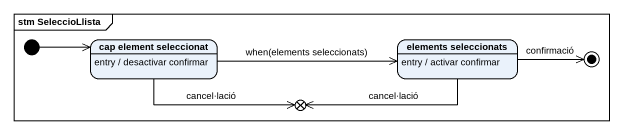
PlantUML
@startuml
mainframe stm SeleccioLlista
hide empty description
state "cap element seleccionat" as cap_element_seleccionat
cap_element_seleccionat : entry / desactivar confirmar
state "elements seleccionats" as elements_seleccionats
elements_seleccionats : entry / activar confirmar
state exit1 <<choice>>
[*] -right-> cap_element_seleccionat
cap_element_seleccionat -right-> elements_seleccionats : when(elements seleccionats)
cap_element_seleccionat -right-> exit1 : cancel·lació
elements_seleccionats -left-> exit1 : cancel·lació
elements_seleccionats -right-> [*] : confirmació
@enduml
